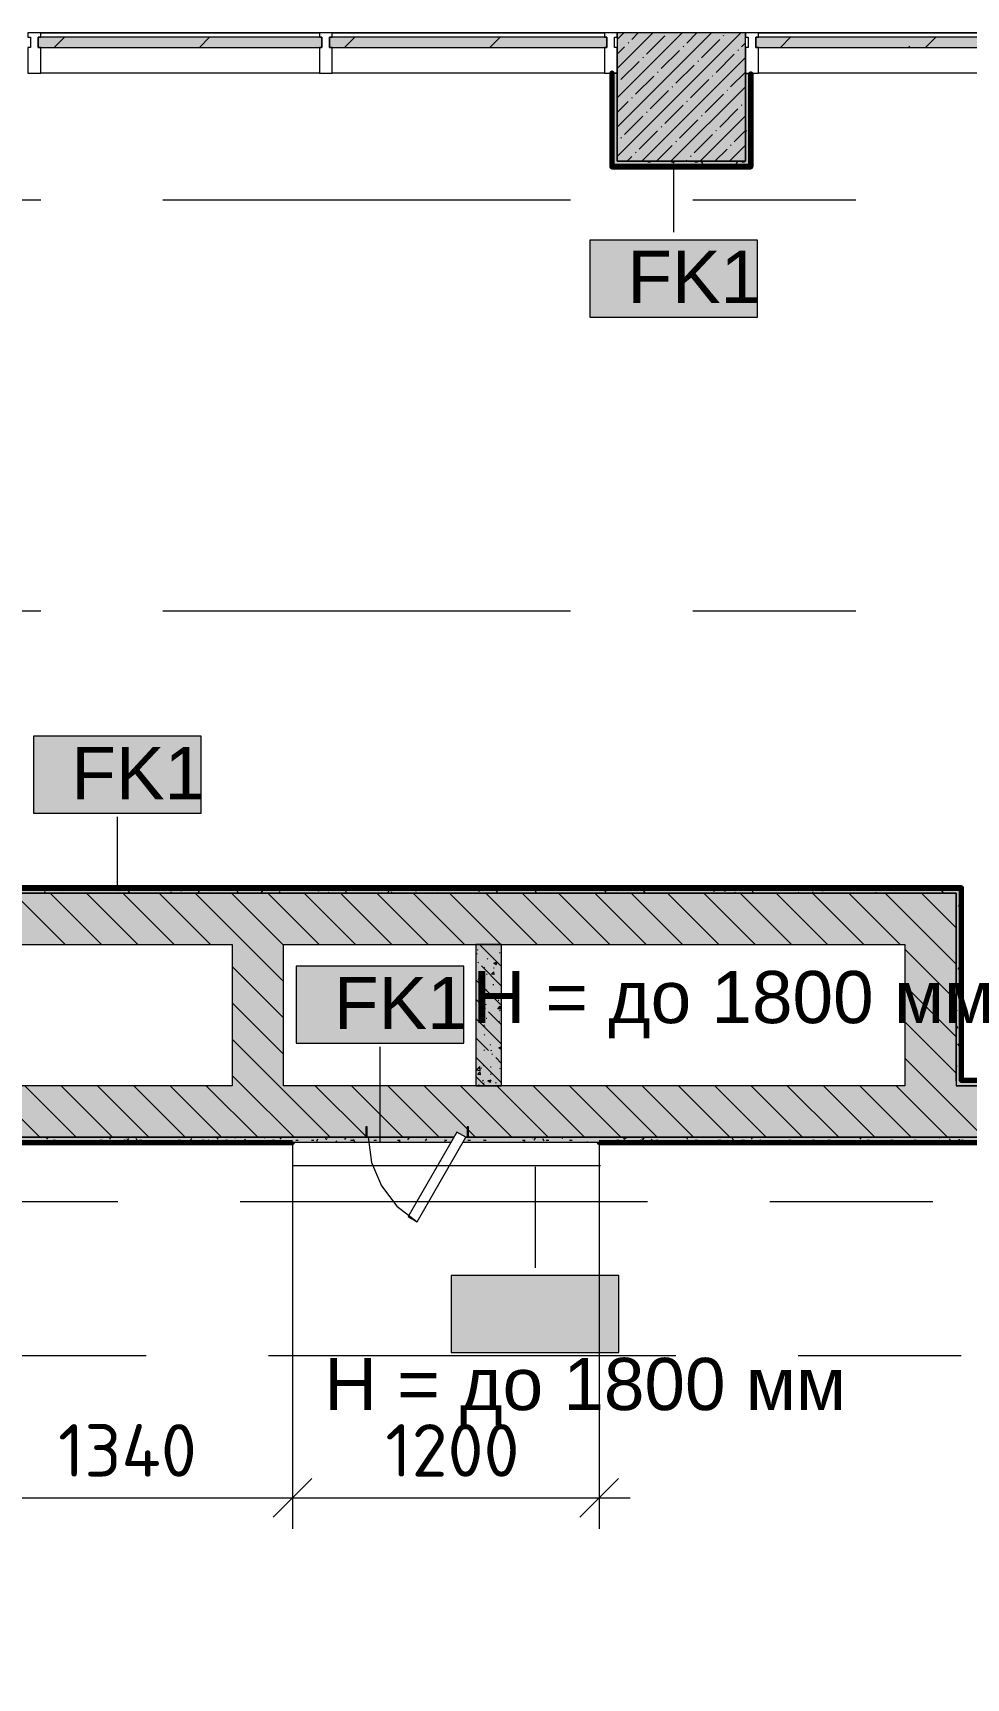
# Model space of a CAD drawing. Header units: millimetres. Extents: x -3817 to 677485, y -22715 to 103890.
# Drawn here: x 628490 to 632124, y 11121 to 17527 of the extents above; entities that cross this region are included whole.
import ezdxf

# ---------------------------------------------------------------- set-up
doc = ezdxf.new("R2010")
doc.units = ezdxf.units.MM
doc.layers.add('PDF _Геометрия', color=7, linetype='Continuous', true_color=0x1d1d1d)
doc.layers.add('PDF _Сплошная заливка', color=7, linetype='Continuous', true_color=0xffffff)
doc.layers.add('PDF _Текст', color=7, linetype='Continuous')
doc.styles.add('PDF GOST-Common', font='arial.ttf')
doc.styles.add('PDF ISOCPEUR', font='isocpeur.ttf')

msp = doc.modelspace()

# ---------------------------------------------------------------- hatches: boundary and pattern name
at = {"layer": 'PDF _Сплошная заливка', "transparency": 33554559}
for points in [[(630725.5, 17469.9), (630725.5, 17509.9), (629645.5, 17509.9), (629645.5, 17469.9), (629826.3, 17469.9)], [(631285.5, 17006.9), (631285.5, 17026.9), (630765.5, 17026.9), (630765.5, 17006.9), (631283, 17006.9)], [(632085.5, 14176.9), (632085.5, 14196.9), (625705.5, 14196.9), (625705.5, 14176.9), (631283, 14176.9)], [(631283, 13976.9), (631885.5, 13976.9), (631885.5, 14176.9), (625725.5, 14176.9), (625725.5, 13976.9), (629466, 13976.9)], [(632535.5, 13226.9), (632535.5, 13426.9), (628165.5, 13426.9), (628165.5, 13226.9), (629786, 13226.9), (629786, 13266.9), (629791, 13266.9), (629791, 13226.9), (630129.8, 13226.9), (630141.3, 13246.9), (630176, 13226.9), (630181, 13226.9), (630181, 13266.9), (630186, 13266.9), (630186, 13226.9), (632515.5, 13226.9)], [(633056.5, 13426.9), (633055.5, 13446.9), (632085.5, 13446.9), (632085.5, 13426.9), (633055.5, 13426.9)]]:
    msp.add_hatch(color=256, dxfattribs=at).paths.add_polyline_path(points)
h = msp.add_hatch(color=256, dxfattribs=at)
h.paths.add_polyline_path([(632514.5, 13206.9), (632515.5, 13206.9), (632515.5, 13226.9), (630175.8, 13226.6), (630164.4, 13206.9), (631283, 13206.9)], flags=0)
h.paths.add_polyline_path([(629500.5, 13206.9), (630118.2, 13206.9), (630129.8, 13226.9), (628165.5, 13226.9), (628165.5, 13206.9), (628369.6, 13206.9)], flags=0)

# ---------------------------------------------------------------- linework, layer by layer
at = {"layer": 'PDF _Геометрия', "color": 7, "lineweight": 20}
for points in [[(628510.5, 17469.9), (628510.5, 17509.9), (628520.5, 17509.9), (628520.5, 17526.9), (628470.5, 17526.9), (628470.5, 17509.9), (628480.5, 17509.9), (628480.5, 17469.9), (628470.5, 17469.9), (628470.5, 17369.9), (628520.5, 17369.9), (628520.5, 17469.9)], [(628510.5, 17469.9), (629615.5, 17469.9), (629615.5, 17509.9), (628510.5, 17509.9)], [(629645.5, 17469.9), (629645.5, 17509.9), (629655.5, 17509.9), (629655.5, 17526.9), (629605.5, 17526.9), (629605.5, 17509.9), (629615.5, 17509.9), (629615.5, 17469.9), (629605.5, 17469.9), (629605.5, 17369.9), (629655.5, 17369.9), (629655.5, 17469.9)], [(629645.5, 17469.9), (630725.5, 17469.9), (630725.5, 17509.9), (629645.5, 17509.9)], [(630755.5, 17469.9), (630755.5, 17509.9), (630765.5, 17509.9), (630765.5, 17526.9), (630715.5, 17526.9), (630715.5, 17509.9), (630725.5, 17509.9), (630725.5, 17469.9), (630715.5, 17469.9), (630715.5, 17369.9), (630765.5, 17369.9), (630765.5, 17469.9)], [(631305.5, 17509.9), (631315.5, 17509.9), (631315.5, 17526.9), (631265.5, 17526.9), (631265.5, 17509.9), (631275.5, 17509.9), (631275.5, 17469.9), (631265.5, 17469.9), (631265.5, 17369.9), (631315.5, 17369.9), (631315.5, 17469.9), (631305.5, 17469.9)], [(631305.5, 17469.9), (632530.5, 17469.9), (632530.5, 17509.9), (631305.5, 17509.9)]]:
    msp.add_lwpolyline(points, close=True, dxfattribs=at)
at = {"layer": 'PDF _Геометрия', "color": 7, "lineweight": 9}
for points in [[(628520.5, 17526.9), (629605.5, 17526.9), (629605.5, 17509.9), (628520.5, 17509.9)], [(629655.5, 17526.9), (630715.5, 17526.9), (630715.5, 17509.9), (629655.5, 17509.9)], [(631265.5, 17526.9), (630765.5, 17526.9), (630765.5, 17026.9), (631265.5, 17026.9)], [(631315.5, 17526.9), (632520.5, 17526.9), (632520.5, 17509.9), (631315.5, 17509.9)], [(628520.5, 17469.9), (629605.5, 17469.9), (629605.5, 17369.9), (628520.5, 17369.9)], [(629655.5, 17469.9), (630715.5, 17469.9), (630715.5, 17369.9), (629655.5, 17369.9)], [(631315.5, 17469.9), (632520.5, 17469.9), (632520.5, 17369.9), (631315.5, 17369.9)], [(631311.3, 16720.4), (630658.2, 16720.4), (630658.2, 16420.4), (631311.3, 16420.4)], [(629145.7, 14788), (628492.5, 14788), (628492.5, 14488), (629145.7, 14488)], [(630168.6, 13892.8), (629515.5, 13892.8), (629515.5, 13592.8), (630168.6, 13592.8)], [(630772, 12688.5), (630118.8, 12688.5), (630118.8, 12388.5), (630772, 12388.5)]]:
    msp.add_lwpolyline(points, close=True, dxfattribs=at)
for points in [[(629605.5, 17526.9), (628520.5, 17526.9)], [(628572.5, 17469.9), (628612.5, 17509.9)], [(629138.2, 17469.9), (629178.2, 17509.9)], [(630715.5, 17526.9), (629655.5, 17526.9)], [(629703.9, 17469.9), (629743.9, 17509.9)], [(630269.5, 17469.9), (630309.5, 17509.9)], [(632520.5, 17526.9), (631315.5, 17526.9)], [(631400.9, 17469.9), (631440.9, 17509.9)], [(631966.6, 17469.9), (632006.6, 17509.9)], [(628510.5, 17473.5), (628511.6, 17474.6)], [(631900.9, 17469.9), (631905.7, 17474.6)], [(629605.5, 17369.9), (628520.5, 17369.9)], [(630715.5, 17369.9), (629655.5, 17369.9)], [(632520.5, 17369.9), (631315.5, 17369.9)], [(630984.8, 17006.4), (630984.8, 16750.5)], [(628819.1, 14197.4), (628819.1, 14474.1)], [(629842, 13206.4), (629842, 13579)], [(632085.5, 13446.9), (632085.5, 13426.9), (632535.5, 13426.9), (632085.5, 13426.9)], [(633055.5, 13446.9), (632106.5, 13446.9)], [(628185.5, 13206.9), (629500.5, 13206.9)], [(629500.5, 13197.9), (629500.5, 11822.4), (629500.5, 11702.4)], [(632515.5, 13226.9), (630186, 13226.9), (632515.5, 13226.9), (632535.5, 13226.9)], [(630695.5, 13206.9), (632514.5, 13206.9)], [(630695.5, 13197.9), (630695.5, 11822.4), (630695.5, 11702.4)], [(630445.4, 13111.4), (630445.4, 12718.6)], [(628045.5, 11822.4), (629500.5, 11822.4), (630815.5, 11822.4)]]:
    msp.add_lwpolyline(points, dxfattribs=at)
at = {"layer": 'PDF _Геометрия', "lineweight": 9}
for points in [[(630765.5, 17501.7), (630790.6, 17526.9)], [(630765.5, 17387.6), (630904.7, 17526.9)], [(630765.5, 17273.6), (631018.7, 17526.9)], [(630765.5, 17159.5), (631132.8, 17526.9)], [(630765.5, 17045.5), (631246.8, 17526.9)], [(630808.2, 17487.3), (630810.5, 17489.7)], [(630822.4, 17501.6), (630847.7, 17526.9)], [(630879.4, 17444.6), (630950.7, 17515.9)], [(631036.3, 17487.3), (631075.8, 17526.9)], [(631093.3, 17430.3), (631164.6, 17501.6)], [(631178.8, 17515.9), (631181.2, 17518.2)], [(630765.5, 17444.6), (630793.9, 17473.1)], [(630860.9, 17026.9), (631265.5, 17431.4)], [(630865.2, 17430.3), (630867.6, 17432.7)], [(630936.5, 17387.6), (631007.8, 17458.8)], [(631022, 17473.1), (631024.4, 17475.5)], [(631150.3, 17373.3), (631221.6, 17444.6)], [(631235.8, 17458.8), (631238.2, 17461.2)], [(631250.1, 17473.1), (631265.5, 17488.4)], [(630779.7, 17344.8), (630850.9, 17416.1)], [(630922.2, 17373.3), (630924.6, 17375.7)], [(630993.5, 17330.5), (631064.8, 17401.8)], [(631079, 17416.1), (631081.4, 17418.4)], [(631136.1, 17359), (631138.4, 17361.4)], [(631207.3, 17316.3), (631265.5, 17374.4)], [(630765.5, 17330.6), (630767.8, 17332.9)], [(630836.7, 17287.8), (630908, 17359)], [(630893.7, 17230.7), (630965, 17302)], [(630974.9, 17026.9), (631265.5, 17317.4)], [(630979.2, 17316.3), (630981.6, 17318.6)], [(631050.5, 17273.5), (631121.8, 17344.8)], [(631193.1, 17302), (631195.5, 17304.4)], [(630765.5, 17216.5), (630808.2, 17259.3)], [(630822.4, 17273.5), (630824.8, 17275.9)], [(630950.7, 17173.7), (631022, 17245)], [(631036.3, 17259.3), (631038.6, 17261.6)], [(631107.5, 17216.5), (631178.8, 17287.8)], [(631250.1, 17245), (631252.5, 17247.4)], [(631264.4, 17259.3), (631265.5, 17260.3)], [(630793.9, 17130.9), (630865.2, 17202.2)], [(630879.4, 17216.5), (630881.8, 17218.9)], [(631007.8, 17116.7), (631079, 17188)], [(631089, 17026.9), (631265.5, 17203.3)], [(631093.3, 17202.2), (631095.7, 17204.6)], [(631164.6, 17159.5), (631235.8, 17230.7)], [(630779.7, 17116.7), (630782, 17119.1)], [(630850.9, 17073.9), (630922.2, 17145.2)], [(630936.5, 17159.5), (630938.8, 17161.8)], [(630993.5, 17102.4), (630995.9, 17104.8)], [(631064.8, 17059.7), (631136.1, 17130.9)], [(631150.3, 17145.2), (631152.7, 17147.6)], [(631221.6, 17102.4), (631265.5, 17146.3)], [(630803.9, 17026.9), (630822.4, 17045.4)], [(630836.7, 17059.7), (630839, 17062)], [(630917.9, 17026.9), (630979.2, 17088.2)], [(631050.5, 17045.4), (631052.9, 17047.8)], [(631146, 17026.9), (631193.1, 17073.9)], [(631203, 17026.9), (631265.5, 17089.3)], [(631207.3, 17088.2), (631209.7, 17090.5)], [(631032, 17026.9), (631036.3, 17031.2)], [(631264.4, 17031.2), (631265.5, 17032.3)], [(628615.2, 13976.9), (628415.2, 14176.9)], [(628756.7, 13976.9), (628556.7, 14176.9)], [(628898.1, 13976.9), (628698.1, 14176.9)], [(629039.5, 13976.9), (628839.5, 14176.9)], [(629180.9, 13976.9), (628980.9, 14176.9)], [(629466, 13833.2), (629322.3, 13976.9), (629122.3, 14176.9)], [(629466, 13974.6), (629463.8, 13976.9), (629263.8, 14176.9)], [(629605.2, 13976.9), (629405.2, 14176.9)], [(629746.6, 13976.9), (629546.6, 14176.9)], [(629888, 13976.9), (629688, 14176.9)], [(630029.4, 13976.9), (629829.4, 14176.9)], [(630170.9, 13976.9), (629970.9, 14176.9)], [(630312.3, 13976.9), (630112.3, 14176.9)], [(630453.7, 13976.9), (630253.7, 14176.9)], [(630595.1, 13976.9), (630395.1, 14176.9)], [(630736.6, 13976.9), (630536.6, 14176.9)], [(630878, 13976.9), (630678, 14176.9)], [(631019.4, 13976.9), (630819.4, 14176.9)], [(631160.8, 13976.9), (630960.8, 14176.9)], [(631302.2, 13976.9), (631102.2, 14176.9)], [(631443.7, 13976.9), (631243.7, 14176.9)], [(631585.1, 13976.9), (631385.1, 14176.9)], [(631726.5, 13976.9), (631526.5, 14176.9)], [(631867.9, 13976.9), (631667.9, 14176.9)], [(632085.5, 13900.7), (631885.5, 14100.7), (631809.3, 14176.9)], [(632085.5, 14042.2), (631950.8, 14176.9)], [(632085.5, 13759.3), (631885.5, 13959.3)], [(629466, 13691.8), (629266, 13891.8)], [(632085.5, 13617.9), (631885.5, 13817.9)], [(629466, 13550.4), (629266, 13750.4)], [(632085.5, 13476.5), (631885.5, 13676.5)], [(629648.1, 13226.9), (629448.1, 13426.9), (629266, 13608.9)], [(632193.7, 13226.9), (631993.7, 13426.9), (631885.5, 13535.1)], [(629506.7, 13226.9), (629306.7, 13426.9), (629266, 13467.5)], [(628516.7, 13226.9), (628316.7, 13426.9)], [(628658.1, 13226.9), (628458.1, 13426.9)], [(628799.5, 13226.9), (628599.5, 13426.9)], [(628941, 13226.9), (628741, 13426.9)], [(629082.4, 13226.9), (628882.4, 13426.9)], [(629223.8, 13226.9), (629023.8, 13426.9)], [(629365.2, 13226.9), (629165.2, 13426.9)], [(629786, 13230.4), (629589.5, 13426.9)], [(629930.9, 13226.9), (629730.9, 13426.9)], [(630072.3, 13226.9), (629872.3, 13426.9)], [(630181, 13259.6), (630013.8, 13426.9)], [(630355.2, 13226.9), (630155.2, 13426.9)], [(630496.6, 13226.9), (630296.6, 13426.9)], [(630638, 13226.9), (630438, 13426.9)], [(630779.4, 13226.9), (630579.4, 13426.9)], [(630920.9, 13226.9), (630720.9, 13426.9)], [(631062.3, 13226.9), (630862.3, 13426.9)], [(631203.7, 13226.9), (631003.7, 13426.9)], [(631345.1, 13226.9), (631145.1, 13426.9)], [(631486.6, 13226.9), (631286.6, 13426.9)], [(631628, 13226.9), (631428, 13426.9)], [(631769.4, 13226.9), (631569.4, 13426.9)], [(631910.8, 13226.9), (631710.8, 13426.9)], [(632052.2, 13226.9), (631852.2, 13426.9)], [(630213.8, 13226.9), (630186, 13254.6)]]:
    msp.add_lwpolyline(points, dxfattribs=at)
at = {"layer": 'PDF _Геометрия', "color": 231, "lineweight": 70, "true_color": 0xff80c0}
msp.add_lwpolyline([(630744.5, 17006.9), (630744.5, 17005.9), (631285.5, 17005.9), (631286.5, 17005.9), (631286.5, 17366.9), (631285.5, 17366.9), (631285.5, 17006.9), (630745.5, 17006.9), (630745.5, 17369.9), (630744.5, 17369.9)], close=True, dxfattribs=at)
at = {"layer": 'PDF _Геометрия', "color": 9, "lineweight": 9, "true_color": 0xc0c0c0}
for points in [[(631265.5, 17026.9), (630765.5, 17026.9), (630765.5, 17369.9), (630745.5, 17369.9), (630745.5, 17006.9), (630765.5, 17006.9), (631285.5, 17006.9), (631285.5, 17026.9), (631285.5, 17366.9), (631265.5, 17366.9)], [(625725.5, 14176.9), (632085.5, 14176.9), (632085.5, 13446.9), (632085.5, 14176.9), (631885.5, 14176.9), (625725.5, 14176.9), (625725.5, 13976.9)], [(627865.5, 13426.9), (627865.5, 13976.9), (629266, 13976.9), (629266, 13426.9)], [(631885.5, 13426.9), (630186, 13426.9), (629786, 13426.9), (629466, 13426.9), (629466, 13976.9), (631885.5, 13976.9)], [(630315, 13426.9), (630315, 13976.9), (630215, 13976.9), (630215, 13426.9)], [(630176, 13226.9), (630186, 13226.9)]]:
    msp.add_lwpolyline(points, close=True, dxfattribs=at)
at = {"layer": 'PDF _Геометрия', "color": 253, "lineweight": 9, "true_color": 0x9b9b9b}
for points in [[(630754, 17311.3), (630748.9, 17320)], [(630762.9, 17330.2), (630765.5, 17330.2)], [(631281.1, 17330.2), (631285.5, 17330.2)], [(630762.9, 17238.8), (630765.5, 17238.8)], [(630765.5, 17251.2), (630764.9, 17250.2)], [(631281.1, 17269.3), (631285.5, 17269.3)], [(631281.1, 17177.8), (631285.5, 17177.8)], [(630762.9, 17116.9), (630765.5, 17116.9)], [(631268.5, 17147.1), (631265.5, 17141.9)], [(631284.1, 17124.6), (631279.1, 17133.3)], [(630746.5, 17096.5), (630745.5, 17094.7)], [(631285.5, 17061.3), (631283.1, 17065.3)], [(630768.8, 17013.2), (630765.5, 17007.4), (630765.2, 17006.9)], [(630824.1, 17006.9), (630822.2, 17010.3)], [(630884.8, 17025.4), (630894.9, 17025.4)], [(630976.3, 17025.4), (630986.3, 17025.4)], [(630987.9, 17026.9), (630983.1, 17018.6)], [(631000.1, 17006.9), (630999.9, 17007.3)], [(631067.7, 17025.4), (631077.8, 17025.4)], [(631099.3, 17017.9), (631094.3, 17026.6)], [(631192.3, 17015.1), (631187.5, 17006.9)], [(631233.9, 17026.3), (631228.9, 17017.6)], [(631250.6, 17025.4), (631260.6, 17025.4)], [(628537, 14183.9), (628532.9, 14176.9)], [(628605, 14179.8), (628603.3, 14176.9)], [(628629.3, 14190.8), (628639.4, 14190.8)], [(628720.7, 14190.8), (628730.8, 14190.8)], [(628781.7, 14190.8), (628791.8, 14190.8)], [(628824.4, 14194), (628819.3, 14185.3)], [(628824.6, 14191.2), (628821.4, 14196.9)], [(628861.2, 14196.9), (628861, 14196.4)], [(628866.3, 14180.1), (628861.2, 14188.8)], [(628934.1, 14190.8), (628944.2, 14190.8)], [(629025.5, 14190.8), (629035.6, 14190.8)], [(629028.5, 14181.7), (629025.7, 14176.9)], [(629070.1, 14192.9), (629065.1, 14184.2)], [(629117, 14190.8), (629127, 14190.8)], [(629138.1, 14188.8), (629133.1, 14180.1)], [(629138.4, 14196.4), (629138.1, 14196.9)], [(629180, 14185.3), (629175, 14194)], [(629248.1, 14189.3), (629243.7, 14196.9)], [(629289.7, 14178.2), (629284.7, 14186.9)], [(629299.9, 14190.8), (629309.9, 14190.8)], [(629383.9, 14187.7), (629378.9, 14179)], [(629391.3, 14190.8), (629401.4, 14190.8)], [(629425.8, 14186.3), (629420.7, 14195.1)], [(629451.9, 14183.6), (629448, 14176.9)], [(629452.3, 14190.8), (629462.3, 14190.8)], [(629603.5, 14183.4), (629598.4, 14192.1)], [(629604.7, 14190.8), (629614.7, 14190.8)], [(629642.4, 14176.9), (629640.1, 14180.9)], [(629670.7, 14196.9), (629666.2, 14189)], [(629696.1, 14190.8), (629706.2, 14190.8)], [(629712.8, 14176.9), (629708.1, 14185)], [(629787.5, 14190.8), (629797.6, 14190.8)], [(629875.4, 14185.5), (629870.4, 14176.9)], [(629888.8, 14176.9), (629885.8, 14182)], [(629917, 14196.7), (629912, 14188)], [(629970.4, 14190.8), (629980.5, 14190.8)], [(629985, 14192.6), (629980, 14183.9)], [(629985.3, 14192.6), (629982.8, 14196.9)], [(630061.9, 14190.8), (630071.9, 14190.8)], [(630064.8, 14176.9), (630063.5, 14179)], [(630122.8, 14190.8), (630132.9, 14190.8)], [(630230.8, 14191.5), (630225.7, 14182.8)], [(630275.2, 14190.8), (630285.3, 14190.8)], [(630298.8, 14187.4), (630293.8, 14178.7)], [(630366.7, 14190.8), (630376.7, 14190.8)], [(630408.7, 14190.7), (630405.2, 14196.9)], [(630450.3, 14179.6), (630445.3, 14188.3)], [(630458.1, 14190.8), (630468.2, 14190.8)], [(630515.4, 14196.9), (630513.1, 14192.8)], [(630641, 14190.8), (630651, 14190.8)], [(630680.6, 14178.1), (630679.8, 14176.9)], [(630722.2, 14189.3), (630717.2, 14180.6)], [(630722.5, 14195.9), (630721.9, 14196.9)], [(630732.4, 14190.8), (630742.5, 14190.8)], [(630761.8, 14196.9), (630758.8, 14191.7)], [(630764.1, 14184.7), (630759.1, 14193.5)], [(630793.4, 14190.8), (630803.4, 14190.8)], [(630831.9, 14196.4), (630826.9, 14187.7)], [(630832.1, 14188.8), (630827.5, 14196.9)], [(630873.8, 14177.7), (630868.8, 14186.4)], [(630926.3, 14177), (630926.2, 14176.9)], [(630945.8, 14190.8), (630955.8, 14190.8)], [(631009.9, 14185.8), (631004.8, 14194.6)], [(631037.2, 14190.8), (631047.3, 14190.8)], [(631077.6, 14195.3), (631072.6, 14186.6)], [(631128.7, 14190.8), (631138.7, 14190.8)], [(631145.7, 14191.2), (631140.6, 14182.5)], [(631187.6, 14182.9), (631182.5, 14191.6)], [(631226.2, 14176.9), (631224.2, 14180.4)], [(631296.6, 14176.9), (631292.2, 14184.5)], [(631311.5, 14190.8), (631321.6, 14190.8)], [(631360.1, 14196.9), (631360, 14196.6)], [(631403, 14190.8), (631413, 14190.8)], [(631463.9, 14190.8), (631474, 14190.8)], [(631472.6, 14176.9), (631469.9, 14181.5)], [(631527.5, 14181.9), (631524.5, 14176.9)], [(631569.1, 14193.1), (631564.1, 14184.4)], [(631569.4, 14192.1), (631566.6, 14196.9)], [(631606.5, 14196.9), (631605.7, 14195.5)], [(631616.3, 14190.8), (631626.4, 14190.8)], [(631648.6, 14176.9), (631647.6, 14178.5)], [(631676.9, 14196.9), (631673.7, 14191.5)], [(631707.8, 14190.8), (631717.8, 14190.8)], [(631773.2, 14180.8), (631770.9, 14176.9)], [(631799.2, 14190.8), (631809.3, 14190.8)], [(631923.2, 14196.9), (631919.5, 14190.4)], [(631982.1, 14190.8), (631992.2, 14190.8)], [(631992.5, 14195), (631987.5, 14186.3)], [(631992.8, 14190.2), (631989, 14196.9)], [(632034.4, 14179.1), (632029.4, 14187.8)], [(632073.5, 14190.8), (632083.6, 14190.8)], [(632087, 14175.7), (632085.5, 14173.1)], [(632098.1, 14134), (632093.1, 14125.3)], [(632104, 14099.3), (632105.5, 14099.3)], [(632104, 13977.4), (632105.5, 13977.4)], [(632085.9, 13929.9), (632085.5, 13929.2)], [(632103.6, 13937.4), (632098.5, 13946.1)], [(632097, 13888.3), (632092, 13879.6)], [(632105.5, 13873.1), (632102.6, 13878.1)], [(632105.5, 13841.9), (632103.2, 13837.9)], [(632104, 13886), (632105.5, 13886)], [(632089.4, 13718.1), (632085.5, 13724.9)], [(632100.6, 13759.7), (632095.5, 13768.4)], [(632104, 13764.1), (632105.5, 13764.1)], [(632093.5, 13650), (632088.5, 13658.7)], [(632097.6, 13582), (632092.5, 13590.7)], [(632104, 13642.1), (632105.5, 13642.1)], [(632086.4, 13540.4), (632085.5, 13542)], [(632104, 13550.7), (632105.5, 13550.7)], [(632087.8, 13506.5), (632085.5, 13502.5)], [(628513.1, 13206.9), (628510.2, 13211.8)], [(628547.6, 13226.9), (628542.8, 13218.7)], [(628568.3, 13215.4), (628578.4, 13215.4)], [(628752, 13215.1), (628747.2, 13206.9)], [(628751.2, 13215.4), (628761.3, 13215.4)], [(628793.6, 13226.3), (628788.6, 13217.6)], [(628842.7, 13215.4), (628852.7, 13215.4)], [(628855.4, 13223.5), (628853.5, 13226.9)], [(628861.6, 13222.2), (628856.6, 13213.5)], [(628897, 13212.4), (628892, 13221.1)], [(628903.6, 13215.4), (628913.7, 13215.4)], [(629056, 13215.4), (629066.1, 13215.4)], [(629107.4, 13221.1), (629102.3, 13212.4)], [(629147.5, 13215.4), (629157.5, 13215.4)], [(629175.4, 13217), (629170.4, 13208.3)], [(629210.8, 13217.6), (629205.8, 13226.3)], [(629238.9, 13215.4), (629249, 13215.4)], [(629278.8, 13221.6), (629275.8, 13226.9)], [(629320.5, 13210.5), (629315.4, 13219.2)], [(629357.8, 13206.9), (629357.1, 13208)], [(629392.3, 13226.9), (629389.7, 13222.4)], [(629421.8, 13215.4), (629431.8, 13215.4)], [(629456.5, 13218.6), (629451.8, 13226.9)], [(629513.2, 13215.4), (629523.3, 13215.4)], [(629557.2, 13207.7), (629556.7, 13206.9)], [(629574.2, 13215.4), (629584.2, 13215.4)], [(629598.8, 13218.9), (629593.8, 13210.2)], [(629634.2, 13215.7), (629629.2, 13224.4)], [(629638.6, 13226.9), (629635.5, 13221.3)], [(629674.5, 13206.9), (629670.9, 13213.2)], [(629708.5, 13226), (629703.5, 13217.3)], [(629726.6, 13215.4), (629736.6, 13215.4)], [(629743.9, 13208.6), (629738.9, 13217.3)], [(629818, 13215.4), (629828.1, 13215.4)], [(629909.5, 13215.4), (629919.5, 13215.4)], [(629920.9, 13206.9), (629916.6, 13214.3)], [(629954.2, 13224.9), (629949.2, 13216.2)], [(630016, 13224.9), (630014.9, 13226.9)], [(630022.3, 13220.8), (630017.3, 13212.1)], [(630092.3, 13215.4), (630102.4, 13215.4)], [(630096.9, 13206.9), (630094.3, 13211.3)], [(630183.8, 13215.4), (630193.8, 13215.4)], [(630237, 13226.9), (630236.6, 13226.2)], [(630244.7, 13215.4), (630254.8, 13215.4)], [(630397.1, 13215.4), (630407.2, 13215.4)], [(630404.1, 13211.5), (630401.4, 13206.9)], [(630439.5, 13223), (630437.3, 13226.9)], [(630445.7, 13222.7), (630440.7, 13214)], [(630481.1, 13211.9), (630476.1, 13220.6)], [(630483.3, 13226.9), (630482.3, 13225.1)], [(630488.6, 13215.4), (630498.6, 13215.4)], [(630553.7, 13226.9), (630550.4, 13221.1)], [(630580, 13215.4), (630590.1, 13215.4)], [(630649.8, 13210.4), (630647.7, 13206.9)], [(630762.9, 13215.4), (630773, 13215.4)], [(630794.9, 13217), (630789.9, 13225.8)], [(630800.1, 13226.9), (630796.1, 13220)], [(630854.3, 13215.4), (630864.4, 13215.4)], [(630862.9, 13221.1), (630859.6, 13226.9)], [(630869.2, 13224.6), (630864.1, 13215.9)], [(630904.6, 13210), (630899.5, 13218.7)], [(630915.3, 13215.4), (630925.4, 13215.4)], [(630941.6, 13206.9), (630941.2, 13207.5)], [(631040.6, 13218.1), (631035.6, 13226.9)], [(631067.7, 13215.4), (631077.8, 13215.4)], [(631159.1, 13215.4), (631169.2, 13215.4)], [(631218.3, 13215.2), (631213.3, 13223.9)], [(631251, 13215.3), (631246.1, 13206.9)], [(631250.6, 13215.4), (631260.6, 13215.4)], [(631258.3, 13206.9), (631254.9, 13212.7)], [(631292.6, 13226.5), (631287.6, 13217.8)], [(631328, 13208.1), (631323, 13216.8)], [(631398.4, 13226.9), (631397.2, 13224.8)], [(631433.5, 13215.4), (631443.5, 13215.4)], [(631496.7, 13214.2), (631492.4, 13206.9)], [(631504.7, 13206.9), (631500.7, 13213.8)], [(631524.9, 13215.4), (631535, 13215.4)], [(631564.7, 13210.1), (631562.8, 13206.9)], [(631585.9, 13215.4), (631595.9, 13215.4)], [(631600.1, 13224.4), (631598.7, 13226.9)], [(631644.8, 13226.9), (631643, 13223.8)], [(631680.7, 13206.9), (631678.4, 13210.8)], [(631715.2, 13226.9), (631711, 13219.7)], [(631738.3, 13215.4), (631748.3, 13215.4)], [(631810.5, 13209.1), (631809.2, 13206.9)], [(631829.7, 13215.4), (631839.8, 13215.4)], [(631921.1, 13215.4), (631931.2, 13215.4)], [(632023.6, 13222.5), (632021.1, 13226.9)], [(632065.2, 13211.4), (632060.2, 13220.1)], [(632097.8, 13219.1), (632092.8, 13210.4)], [(632104, 13215.4), (632114.1, 13215.4)]]:
    msp.add_lwpolyline(points, dxfattribs=at)
at = {"layer": 'PDF _Геометрия', "color": 253, "lineweight": 9, "true_color": 0xaaaaaa}
for points in [[(627885.2, 16876.9), (628520.2, 16876.9)], [(628996.4, 16876.9), (630583.9, 16876.9)], [(631060.2, 16876.9), (631695.2, 16876.9)], [(627885.2, 15276.9), (628520.2, 15276.9)], [(628996.4, 15276.9), (630583.9, 15276.9)], [(631060.2, 15276.9), (631695.2, 15276.9)], [(629796, 13226.9), (629808.9, 13128.5), (629846.9, 13036.9), (629907.3, 12958.2), (629986, 12897.8)], [(628185.2, 12976.9), (628820.2, 12976.9)], [(629296.4, 12976.9), (630883.9, 12976.9)], [(631360.2, 12976.9), (631995.2, 12976.9)], [(628295.4, 12376.9), (628930.4, 12376.9)], [(629406.7, 12376.9), (630994.2, 12376.9)], [(631470.4, 12376.9), (632105.4, 12376.9)]]:
    msp.add_lwpolyline(points, dxfattribs=at)
at = {"layer": 'PDF _Геометрия', "color": 231, "lineweight": 70, "true_color": 0xff80c0}
for points in [[(633055.5, 13426.9), (633055.5, 13016.9), (633056.5, 13016.9), (633056.5, 13426.9), (633056.5, 13446.9), (633055.5, 13446.9), (633056.5, 13446.9), (633056.5, 13447.9), (632106.5, 13447.9), (632106.5, 14196.9), (632106.5, 14197.9), (625705.5, 14197.9), (625704.5, 14197.9), (625704.5, 13776.9), (625705.5, 13776.9), (625705.5, 14196.9), (632105.5, 14196.9), (632105.5, 13446.9)], [(627905.5, 12576.6), (627906.5, 12576.6), (627906.5, 12755.9), (628186.5, 12755.9), (628186.5, 12756.9), (628186.5, 13205.9), (629500.5, 13205.9), (629500.5, 13206.9)], [(630695.5, 13206.9), (630695.5, 13205.9), (632514.5, 13205.9), (632514.5, 12756.9), (632514.5, 12755.9), (636644.5, 12755.9), (636644.5, 6142.9), (636624.4, 6142.9)]]:
    msp.add_lwpolyline(points, dxfattribs=at)
at = {"layer": 'PDF _Геометрия', "color": 9, "lineweight": 9, "true_color": 0xc0c0c0}
for points in [[(632105.5, 13446.9), (632105.5, 14196.9), (632085.5, 14196.9), (625705.5, 14196.9), (625705.5, 14176.9), (625705.5, 13776.9), (625705.5, 13576.9), (625725.5, 13576.9), (625725.5, 13276.9), (625925.5, 13276.9), (625925.5, 13976.9), (627665.5, 13976.9), (627665.5, 13426.9), (627665.5, 13226.9)], [(628165.5, 13226.9), (629786, 13226.9), (630129.8, 13226.9), (628165.5, 13226.9), (628165.5, 13206.9), (628165.5, 12776.9), (627905.5, 12776.9), (627885.5, 12776.9), (627665.5, 12776.9), (627665.5, 12996.9), (626225.5, 12996.9), (626225.5, 12776.9), (625725.5, 12776.9), (625725.5, 13566.9), (625705.5, 13566.9), (625705.5, 12776.9), (625705.5, 12756.9), (627644.5, 12756.9)], [(629500.5, 13206.9), (630118.2, 13206.9)], [(630164.4, 13206.9), (630695.5, 13206.9)]]:
    msp.add_lwpolyline(points, dxfattribs=at)
at = {"layer": 'PDF _Геометрия', "color": 252, "lineweight": 9, "true_color": 0x878787}
for points in [[(630315, 13891.1), (630229.2, 13976.9)], [(630315, 13966.6), (630312.6, 13969)], [(630217.9, 13941.1), (630221.2, 13941.6)], [(630219.5, 13958.2), (630222.3, 13956.4)], [(630224.6, 13906.1), (630222.1, 13908.6)], [(630258.7, 13920), (630261.4, 13922)], [(630294, 13898.4), (630285.2, 13904.4), (630297.6, 13909.1)], [(630294, 13898.3), (630297.7, 13909.1)], [(630307.5, 13946.2), (630310, 13943.9)], [(630314.4, 13954.2), (630315, 13953.8)], [(630315, 13740.2), (630215, 13840.2)], [(630222.4, 13843.4), (630225.2, 13841.6)], [(630312.6, 13818.1), (630237.2, 13893.5)], [(630246.4, 13889.3), (630248.9, 13887.1)], [(630256.5, 13860.8), (630259.2, 13862.8)], [(630286.8, 13860), (630276.1, 13861), (630284.7, 13871.2)], [(630279.8, 13863.3), (630282.6, 13861.5)], [(630283.4, 13885.8), (630286.7, 13886.2)], [(630286.8, 13860), (630284.7, 13871.1)], [(630236.6, 13815.7), (630239.9, 13816.1)], [(630250.8, 13769.5), (630241.9, 13775.4), (630254.4, 13780.2)], [(630250.8, 13769.4), (630254.4, 13780.1)], [(630254.4, 13801.6), (630257, 13803.6)], [(630281.1, 13821.5), (630284.4, 13822)], [(630314.3, 13827.1), (630315, 13826.5)], [(630237.2, 13742.6), (630215, 13764.8)], [(630234.4, 13751.4), (630237.7, 13751.8)], [(630244.4, 13772.9), (630247.2, 13771.1)], [(630252.3, 13727.6), (630249.8, 13730.1)], [(630252.2, 13742.4), (630254.9, 13744.4)], [(630315, 13664.8), (630264.8, 13715)], [(630311.4, 13726.3), (630300.8, 13727.2), (630309.4, 13737.4)], [(630301.7, 13760.3), (630305, 13760.7)], [(630307, 13721), (630309.5, 13718.8)], [(630311.4, 13726.2), (630309.4, 13737.4)], [(630315, 13589.4), (630215, 13689.4)], [(630245.9, 13664.2), (630248.4, 13661.9)], [(630247.3, 13658.2), (630250.1, 13656.4)], [(630250, 13683.2), (630252.7, 13685.3)], [(630254.9, 13690.1), (630258.2, 13690.6)], [(630304.7, 13678.1), (630307.5, 13676.3)], [(630264.8, 13564.1), (630215, 13614)], [(630247.9, 13624), (630250.5, 13626.1)], [(630269.3, 13587.7), (630272.2, 13585.9)], [(630313.8, 13602), (630315, 13600.9)], [(630315, 13438.5), (630215, 13538.5)], [(630245.7, 13564.8), (630248.4, 13566.9)], [(630273.7, 13564.7), (630277, 13565.1)], [(630279.9, 13549), (630277.4, 13551.5)], [(630315, 13514), (630292.5, 13536.5)], [(630313.6, 13568.9), (630304.8, 13574.9), (630315, 13578.8)], [(630313.7, 13568.9), (630315, 13572.8)], [(630232, 13485.8), (630216.2, 13488.2), (630230, 13502.7)], [(630251.2, 13426.9), (630217.1, 13461)], [(630233.2, 13470), (630222.6, 13470.9), (630231.2, 13481.1)], [(630226.9, 13494.5), (630230.2, 13495)], [(630232, 13485.7), (630230, 13502.6)], [(630233.2, 13469.9), (630231.2, 13481)], [(630234.7, 13496.8), (630237.5, 13495)], [(630243.6, 13505.6), (630246.2, 13507.7)], [(630271.4, 13500.4), (630274.7, 13500.8)], [(630272.2, 13473), (630275, 13471.2)], [(630306.5, 13495.9), (630308.9, 13493.6)], [(630224.6, 13430.3), (630227.9, 13430.7)], [(630241.4, 13446.5), (630244.1, 13448.5)], [(630245.4, 13439), (630247.9, 13436.8)], [(630270.4, 13440), (630261.5, 13446), (630274, 13450.8)], [(630270.4, 13439.9), (630274, 13450.7)], [(630292, 13439.1), (630295.3, 13439.6)]]:
    msp.add_lwpolyline(points, dxfattribs=at)
at = {"layer": 'PDF _Геометрия', "color": 231, "lineweight": 9, "true_color": 0xff80c0}
for points in [[(632105.5, 13446.9), (632106.5, 13446.9), (633055.5, 13446.9)], [(629500.5, 13206.9), (628185.5, 13206.9), (628185.5, 13205.9), (628185.5, 12756.9)], [(632515.5, 12776.9), (632515.5, 13206.9), (632514.5, 13206.9), (630695.5, 13206.9)]]:
    msp.add_lwpolyline(points, dxfattribs=at)
at = {"layer": 'PDF _Геометрия', "color": 253, "lineweight": 13, "true_color": 0xaaaaaa}
for points in [[(629791, 13266.9), (629786, 13266.9), (629786, 13226.9), (629791, 13226.9)], [(630181, 13266.9), (630181, 13226.9), (630186, 13226.9), (630186, 13266.9)], [(629986, 12897.8), (630176, 13226.9), (630141.3, 13246.9), (629951.3, 12917.8)]]:
    msp.add_lwpolyline(points, close=True, dxfattribs=at)
at = {"layer": 'PDF _Геометрия', "color": 12, "lineweight": 13, "true_color": 0xce0000}
msp.add_lwpolyline([(629500.5, 13116.9), (630700.5, 13116.9)], dxfattribs=at)
at = {"layer": 'PDF _Геометрия', "color": 7, "lineweight": 20}
for points in [[(629575.5, 11897.4), (629500.5, 11822.4), (629425.5, 11747.4)], [(630770.5, 11897.4), (630695.5, 11822.4), (630620.5, 11747.4)]]:
    msp.add_lwpolyline(points, dxfattribs=at)
at = {"layer": 'PDF _Сплошная заливка', "lineweight": 35, "transparency": 33554559}
for points in [[(629615.5, 17469.9), (629615.5, 17509.9), (628510.5, 17469.9), (628510.5, 17509.9)], [(630765.5, 17026.9), (631265.5, 17026.9), (630765.5, 17526.9), (631265.5, 17526.9)], [(632530.5, 17469.9), (632530.5, 17509.9), (631305.5, 17469.9), (631305.5, 17509.9)], [(630765.5, 17006.9), (630765.5, 17369.9), (630745.5, 17006.9), (630745.5, 17369.9)], [(631265.5, 17026.9), (631285.5, 17026.9), (631265.5, 17366.9), (631285.5, 17366.9)], [(632085.5, 13426.9), (632085.5, 14176.9), (631885.5, 13426.9), (631885.5, 14176.9)], [(632105.5, 13446.9), (632105.5, 14196.9), (632085.5, 13446.9), (632085.5, 14196.9)], [(629466, 13426.9), (629466, 13976.9), (629266, 13426.9), (629266, 13976.9)], [(630315, 13426.9), (630315, 13976.9), (630215, 13426.9), (630215, 13976.9)], [(629786, 13226.9), (629791, 13226.9), (629786, 13266.9), (629791, 13266.9)], [(630181, 13226.9), (630186, 13226.9), (630181, 13266.9), (630186, 13266.9)]]:
    msp.add_solid(points, dxfattribs=at)
at = {"layer": 'PDF _Сплошная заливка', "color": 254, "lineweight": 35, "true_color": 0xffb9dc, "transparency": 33554559}
for points in [[(631285.5, 17005.9), (631285.5, 17006.9), (631283, 17005.9)], [(632105.5, 14196.9), (632106.5, 14197.9), (631283, 14196.9)], [(632105.5, 13446.9), (632106.5, 13447.9), (632105.5, 14196.9)], [(629500.5, 13205.9), (629500.5, 13206.9), (628369.6, 13205.9)], [(632514.5, 13205.9), (632514.5, 13206.9), (631283, 13205.9)]]:
    msp.add_solid(points, dxfattribs=at)
at = {"layer": 'PDF _Сплошная заливка', "lineweight": 9, "transparency": 33554559}
for points in [[(631311.3, 16720.4), (630658.2, 16720.4), (631311.3, 16420.4), (630658.2, 16420.4)], [(629145.7, 14788), (628492.5, 14788), (629145.7, 14488), (628492.5, 14488)], [(630168.6, 13892.8), (629515.5, 13892.8), (630168.6, 13592.8), (629515.5, 13592.8)], [(630772, 12688.5), (630118.8, 12688.5), (630772, 12388.5), (630118.8, 12388.5)]]:
    msp.add_solid(points, dxfattribs=at)

# ---------------------------------------------------------------- texts
at = {"layer": 'PDF _Текст', "attachment_point": 4}
for s, insert, char_height, style in [('FK1', (630805.3, 16577), 203.2, 'PDF GOST-Common'), ('FK1', (628639.6, 14644.6), 203.2, 'PDF GOST-Common'), ('FK1', (629662.6, 13749.4), 203.2, 'PDF GOST-Common'), ('1340', (628587.8, 12007.2), 204.64, 'PDF ISOCPEUR'), ('1200', (629862.4, 12007.2), 204.64, 'PDF ISOCPEUR')]:
    msp.add_mtext(s, dxfattribs=dict(at, insert=insert, char_height=char_height, style=style))
at = {"layer": 'PDF _Текст', "color": 250, "true_color": 0x3c3c3c, "char_height": 203.2, "attachment_point": 4, "style": 'PDF GOST-Common'}
for insert in [(630201.8, 13743.1), (629625, 12236.3)]:
    msp.add_mtext('H = до 1800 мм', dxfattribs=dict(at, insert=insert))

doc.saveas('drawing.dxf')
